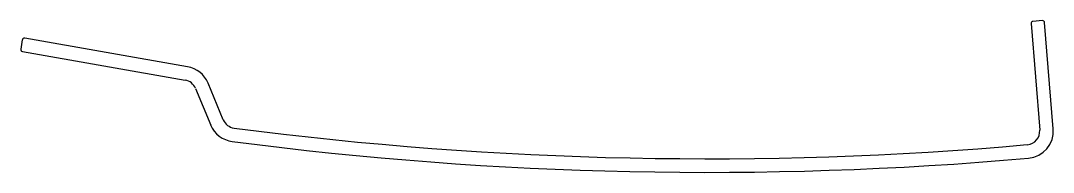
# Model space of a CAD drawing. Extents: x 195 to 347, y 646 to 668.
import ezdxf

# ---------------------------------------------------------------- set-up
doc = ezdxf.new("R2010")
doc.units = 0
doc.layers.get('0').update_dxf_attribs({"linetype": 'CONTINUOUS'})

msp = doc.modelspace()

# ---------------------------------------------------------------- linework, layer by layer
for p, q in [((343.37, 667.89), (344.64, 652.24)), ((345.04, 668.33), (343.64, 668.21)), ((346.63, 652.41), (345.36, 668.05)), ((195.31, 665.51), (195.07, 664.13)), ((219.57, 661.54), (195.66, 665.75)), ((195.32, 663.78), (219.22, 659.58)), ((220.72, 658.37), (222.96, 652.98)), ((224.81, 653.75), (222.57, 659.14))]:
    msp.add_line(p, q)
for centre, radius, start, end in [((343.67, 667.91), 0.3, 94.6492, 184.6498), ((345.06, 668.03), 0.3, 4.6498, 94.6492), ((195.61, 665.46), 0.3, 80.0163, 170.0162), ((195.37, 664.08), 0.3, 170.0162, 260.0163), ((218.88, 657.61), 4, 22.5379, 80.0164), ((218.88, 657.61), 2, 22.5377, 80.0154), ((226.65, 654.52), 2, 202.5345, 262.5467), ((226.65, 654.52), 4, 202.5365, 262.5484), ((295.77, 1183.03), 535.01, 262.5489, 275.045), ((342.65, 652.08), 2, 275.0453, 4.6492), ((342.65, 652.08), 4, 275.0453, 4.6492), ((295.77, 1183.03), 537.01, 262.5489, 275.045)]:
    msp.add_arc(centre, radius, start, end)

doc.saveas('drawing.dxf')
